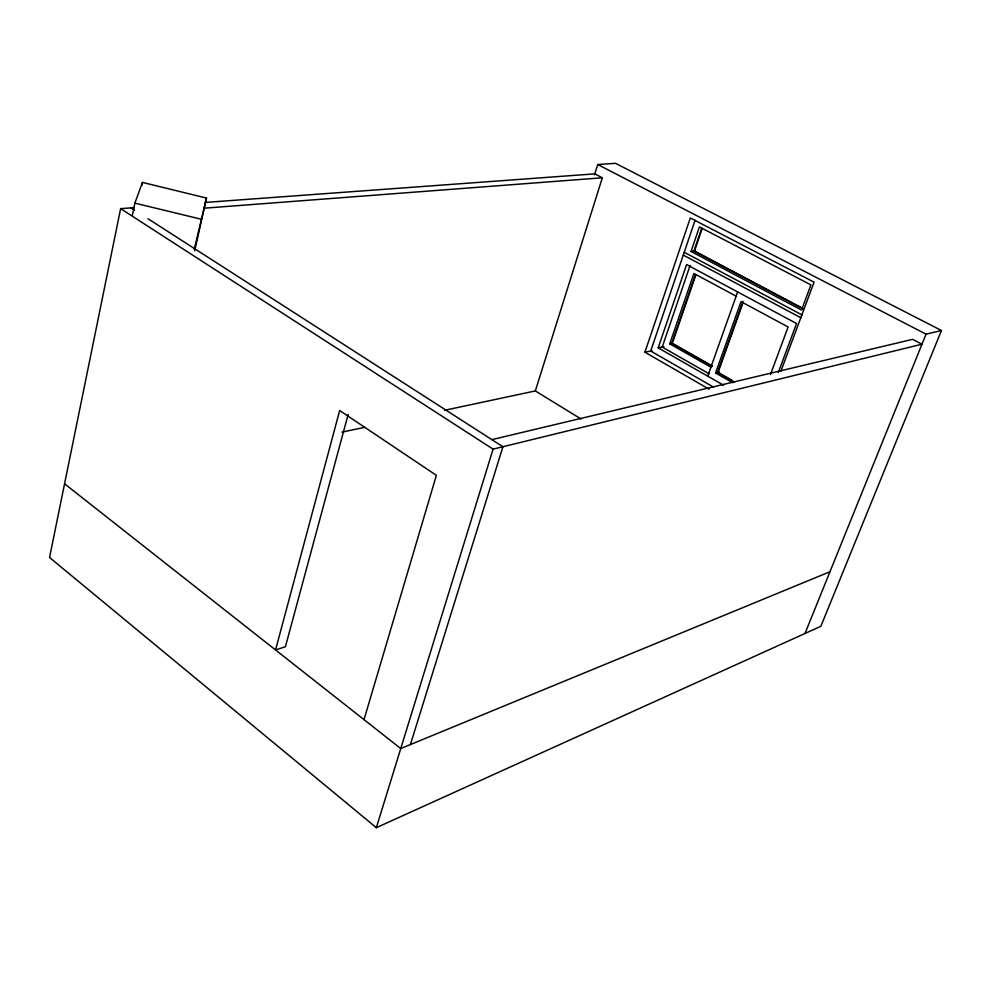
<?xml version="1.0" encoding="UTF-8"?>
<svg xmlns="http://www.w3.org/2000/svg" width="991" height="991" viewBox="0 0 991 991"><rect width="100%" height="100%" fill="white"/><g stroke="black" fill="none" stroke-linecap="round" stroke-linejoin="round"><path stroke-width="1.49" d="M134.169 207.652L120.629 208.643L49.55 557.487L376.345 827.671L820.845 626.3L941.45 330.499L615.522 163.329L597.746 164.531L594.513 174.85M132.385 215.208L134.875 203.143L142.456 182.406L206.475 198.064L194.719 250.735M141.824 185.428L142.456 182.406M194.261 249.373L206.475 198.064M348.163 414.449L285.42 646.727L275.56 649.96L339.665 410.522L436.374 475.333L364.007 719.627M376.345 827.671L493.084 449.146L921.977 344.211L912.612 339.331L491.87 439.645M410.398 744.575L502.92 446.743L147.993 218.726M205.038 202.449L594.823 173.871L602.33 177.785L535.326 390.937L444.686 410.262M709.172 389.203L644.918 352.226L690.293 217.97L814.069 282.162L780.896 371.191M695.1 220.225L650.703 351.049L713.47 387.072M723.653 385.251L658.197 347.853L686.59 264.572L796.553 323.512L778.269 372.641M691.049 251.466L699.423 226.902L810.923 284.888L801.546 310.072L691.049 251.466L695.348 250.884M701.801 228.004L693.923 251.082L802.921 308.82M701.876 229.379L694.493 250.996L800.753 307.272M690.095 265.452L662.211 347.048L709.184 373.83M711.241 367.388L669.743 343.84L693.898 273.479L736.561 296.408M695.397 274.643L671.737 343.443L711.872 366.187M672.815 341.858L695.955 274.557M707.723 376.146L737.638 291.936M732.597 382.65L715.576 372.975L741.033 301.636L788.105 326.98L770.49 374.536M743.002 301.276L717.546 372.517L734.554 382.179M742.519 304.088L718.103 372.393L732.498 380.569M805.002 633.472L926.04 334.153L941.45 330.499M829.962 571.745L400.748 748.552L64.564 483.794M715.576 372.975L719.503 372.071M341.969 432.163L364.626 427.332M644.918 352.226L652.09 350.777M658.197 347.853L663.92 346.701M669.743 343.84L672.406 343.307L712.43 366.063M204.134 208.197L602.33 177.785M134.875 203.143L201 219.172M597.746 164.531L926.04 334.153M684.224 252.259L802.078 314.952M683.27 255.071L801.001 317.838M534.954 390.702L581.048 418.995M131.097 207.875L134.615 210.142M120.629 208.643L493.084 449.146"/></g></svg>
